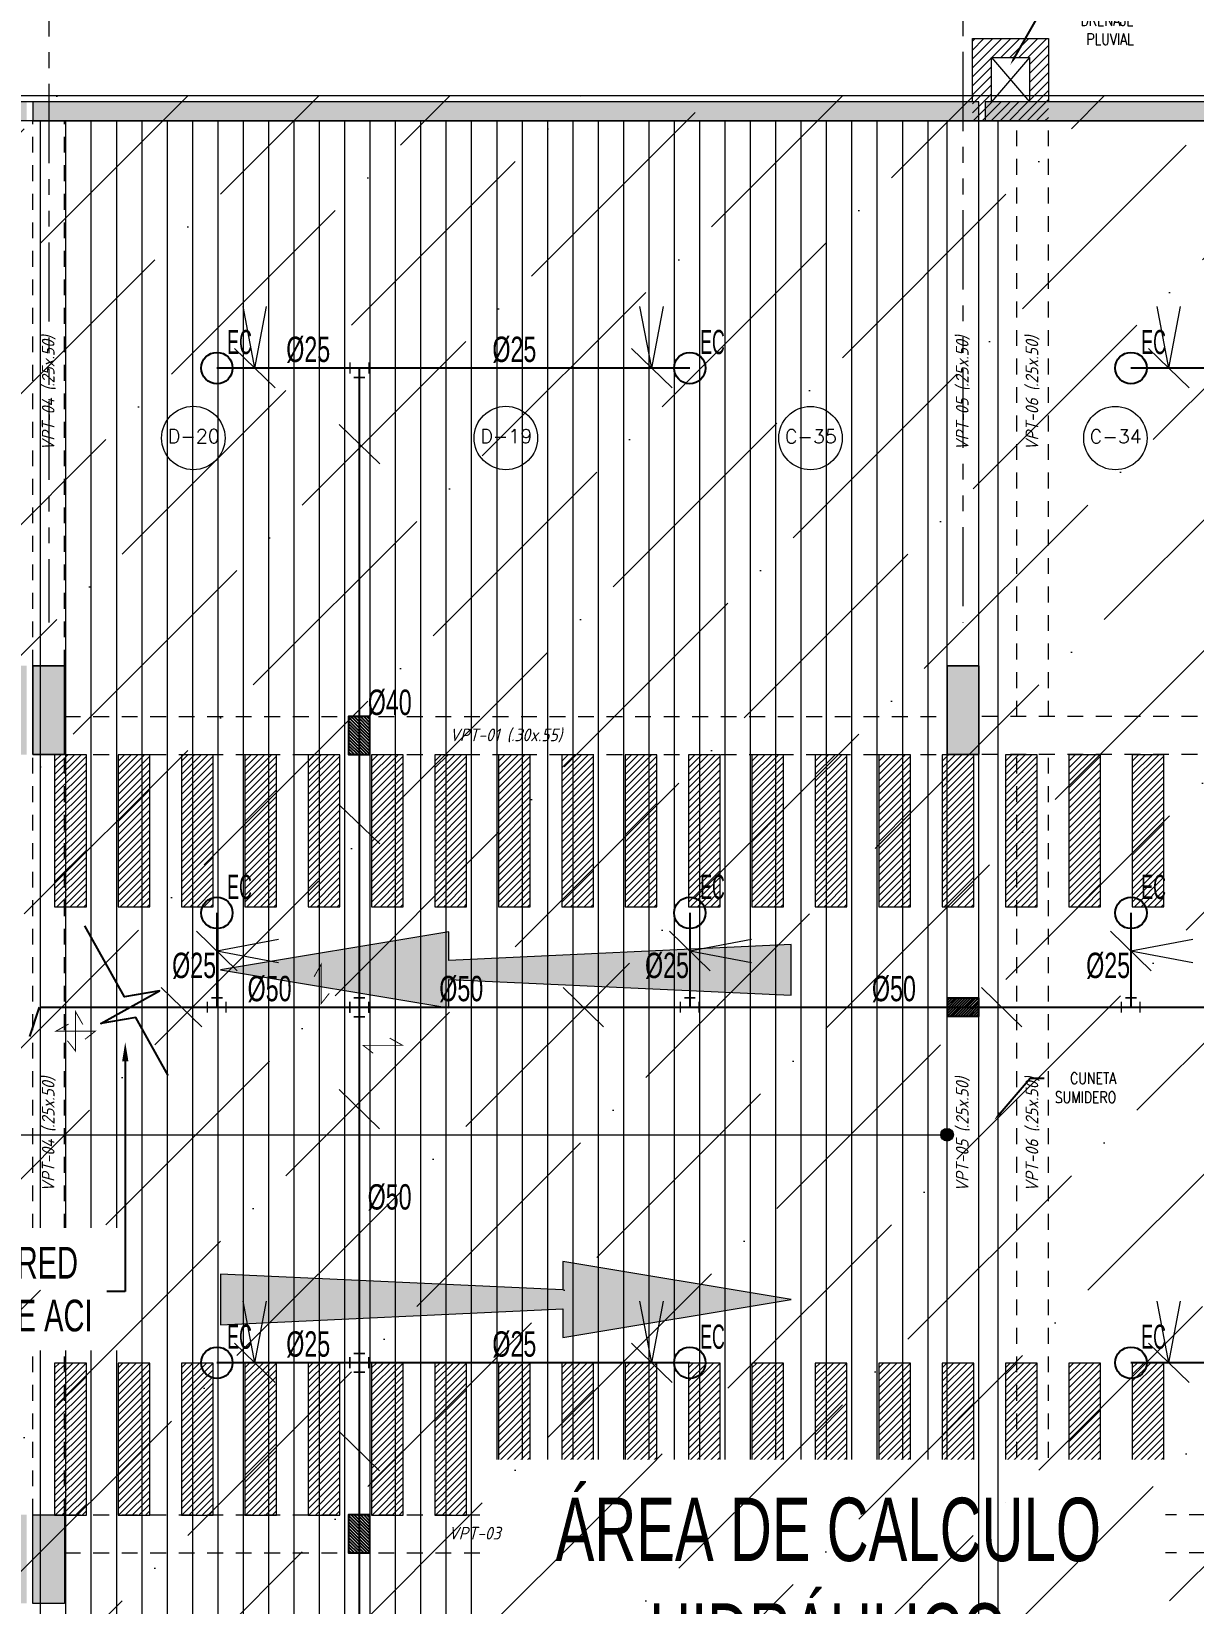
# Model space of a CAD drawing. Header units: millimetres. Extents: x 2085 to 2829, y 1352 to 1631.
# Drawn here: x 2195.96 to 2205.12, y 1447.39 to 1459.79 of the extents above; entities that cross this region are included whole.
import ezdxf
from ezdxf import colors
from ezdxf.entities.mleader import LeaderData, LeaderLine
from ezdxf.enums import TextEntityAlignment as Align
from ezdxf.math import Vec2, Vec3

# ---------------------------------------------------------------- set-up
doc = ezdxf.new("R2010")
doc.units = ezdxf.units.MM
for name, pattern in [('DASHED2', [0.375, 0.25, -0.125]), ('HIDDEN', [0.375, 0.25, -0.125]), ('HIDDEN2', [0.1875, 0.125, -0.0625]), ('PHANTOM', [2.5, 1.25, -0.25, 0.25, -0.25, 0.25, -0.25]), ('PHANTOM2', [1.25, 0.625, -0.125, 0.125, -0.125, 0.125, -0.125])]:
    doc.linetypes.add(name, pattern=pattern)
doc.layers.get('0').update_dxf_attribs({"color": 251, "lineweight": 9})
for name, color, linetype, lineweight in [('000 SOS 911 - ACCESORIOS ACI', 3, 'Continuous', 20), ('000 SOS 911 ROCIADORES', 5, 'Continuous', 25), ('000 SOS 911 SOPORTES ACI', 3, 'Continuous', 25), ('000 SOS 911 TEXTOS ACI', 7, 'Continuous', 9), ('000 SOS 911 TUB. ENTERRADA  ACI', 5, 'DASHED2', 25), ('000 SOS 911 TUBERIA ACI', 3, 'Continuous', 25), ('A-EJES', 251, 'PHANTOM', 9), ('A-ESTRUCTURA-HATCH', 251, 'Continuous', 13), ('A-ESTRUCTURA-PLACAS', 251, 'Continuous', 13), ('A-ESTRUCTURA-VIGAS', 251, 'HIDDEN2', 13), ('A-HATCH', 251, 'Continuous', 9), ('A-LINEAS', 251, 'Continuous', 9), ('A-MUROS', 251, 'Continuous', 9), ('A-NUMERO ESTAC', 251, 'Continuous', 13), ('A-TEXTO-INDICACIONES', 251, 'Continuous', 13), ('CIRCULACION PEATONAL', 251, 'Continuous', 13), ('MURO CF 60', 251, 'Continuous', 13)]:
    doc.layers.add(name, color=color, linetype=linetype, lineweight=lineweight)
doc.layers.add('A_50_Vigas Chata', color=251, linetype='HIDDEN', lineweight=13, plot=False)
doc.styles.add('APPIA -TEXTOS-GENERALES', font='isocp.shx', dxfattribs={"oblique": 15})
doc.styles.add('PIPE', font='ARIALN.TTF', dxfattribs={"width": 0.8})
doc.styles.add('ROMANS', font='romans.shx', dxfattribs={"width": 0.8})
doc.styles.add('TXT_COTAS', font='romans.shx', dxfattribs={"width": 0.8})

# ---------------------------------------------------------------- blocks, each defined once
blk = doc.blocks.new('EST P2')
at = {"layer": 'A-ESTRUCTURA-HATCH'}
h = blk.add_hatch(color=256, dxfattribs=at)
h.dxf.hatch_style = 1
h.paths.add_polyline_path([(-19.425, 5.95), (-23.374, 5.95), (-23.374, 5), (-25.49, 5), (-25.49, 4.85), (-23.224, 4.85), (-23.224, 5.75), (-19.575, 5.75), (-19.575, 4.85), (-18.03, 4.85), (-18.03, 5), (-19.425, 5)])
h.paths.add_polyline_path([(-25.54, 5), (-32.4, 5), (-32.4, 4.85), (-25.54, 4.85)])
h.paths.add_polyline_path([(-32.45, 5), (-39.91, 5), (-39.91, 4.85), (-32.45, 4.85)])
h.paths.add_polyline_path([(-39.96, 5), (-44.735, 5), (-44.735, 4.85), (-39.96, 4.85)])
h.paths.add_polyline_path([(-44.785, 5.05), (-45.035, 5.05), (-45.035, 0.15), (-47.24, 0.15), (-47.24, -0.15), (-44.785, -0.15)])
h.paths.add_polyline_path([(-46.99, -0.2), (-47.24, -0.2), (-47.24, -6.1), (-46.99, -6.1)])
h.paths.add_polyline_path([(-46.99, -6.15), (-47.24, -6.15), (-47.24, -11.4), (-46.99, -11.4)])
h.paths.add_polyline_path([(-39.96, -11.15), (-46.94, -11.15), (-46.94, -11.3), (-39.96, -11.3)])
h.paths.add_polyline_path([(-32.45, -11.15), (-39.91, -11.15), (-39.91, -11.3), (-32.45, -11.3)])
h.paths.add_polyline_path([(-25.54, -11.15), (-32.4, -11.15), (-32.4, -11.3), (-25.54, -11.3)])
h.paths.add_polyline_path([(-18.03, -11.15), (-25.49, -11.15), (-25.49, -11.3), (-18.03, -11.3)])
h.paths.add_polyline_path([(-11.12, -11.15), (-17.98, -11.15), (-17.98, -11.3), (-11.12, -11.3)])
h.paths.add_polyline_path([(-3.61, -11.15), (-11.07, -11.15), (-11.07, -11.3), (-3.61, -11.3)])
h.paths.add_polyline_path([(3.6, -11.15), (-3.56, -11.15), (-3.56, -11.3), (3.6, -11.3)])
h.paths.add_polyline_path([(12.2, -11.15), (3.65, -11.15), (3.65, -11.3), (12.2, -11.3)])
h.paths.add_polyline_path([(18.02, -11.15), (12.25, -11.15), (12.25, -11.3), (18.02, -11.3)])
h.paths.add_polyline_path([(23.02, -11.15), (18.07, -11.15), (18.07, -11.3), (23.02, -11.3)])
h.paths.add_polyline_path([(30.23, -11.15), (23.07, -11.15), (23.07, -11.3), (30.23, -11.3)])
h.paths.add_polyline_path([(35.53, -11.15), (30.28, -11.15), (30.28, -11.3), (35.53, -11.3)])
h.paths.add_polyline_path([(43.04, -11.15), (35.58, -11.15), (35.58, -11.3), (43.04, -11.3)])
h.paths.add_polyline_path([(49.95, -11.15), (43.09, -11.15), (43.09, -11.3), (49.95, -11.3)])
h.paths.add_polyline_path([(57.46, -11.15), (50, -11.15), (50, -11.3), (57.46, -11.3)])
h.paths.add_polyline_path([(64.37, -11.15), (57.51, -11.15), (57.51, -11.3), (64.37, -11.3)])
h.paths.add_polyline_path([(71.88, -11.15), (64.42, -11.15), (64.42, -11.3), (71.88, -11.3)])
h.paths.add_polyline_path([(59.801, -0.15), (60.001, -0.15, -0.616916), (65.272, 2.496), (65.272, -0.15), (65.422, -0.15), (65.422, 2.378, -0.221665), (66.601, -0.15), (66.801, -0.15, 0.99999)], flags=0)
h.paths.add_polyline_path([(72.801, -0.15), (73.001, -0.15, 1), (53.601, -0.15), (53.801, -0.15, -1)])
h.paths.add_polyline_path([(53.376, 5), (51.865, 5), (51.865, 4.85), (53.376, 4.85)])
h.paths.add_polyline_path([(51.865, 5), (47.915, 5), (47.915, -0.15), (50.25, -0.15), (50.25, 0), (48.065, 0), (48.065, 2.05), (50.015, 2.05), (50.015, 2.2), (48.065, 2.2), (48.065, 4.85), (51.715, 4.85), (51.715, 1.9), (51.865, 1.9), (51.865, 4.85), (51.865, 4.85)])
h.paths.add_polyline_path([(47.865, 5), (43.09, 5), (43.09, 4.85), (47.865, 4.85)])
h.paths.add_polyline_path([(43.04, 5), (35.58, 5), (35.58, 4.85), (43.04, 4.85)])
h.paths.add_polyline_path([(32.726, 5.95), (28.776, 5.95), (28.776, 5), (23.07, 5), (23.07, 4.85), (28.926, 4.85), (28.926, 5.75), (32.576, 5.75), (32.576, 4.85), (35.53, 4.85), (35.53, 5), (32.726, 5)])
h.paths.add_polyline_path([(23.02, 5), (18.07, 5), (18.07, 4.85), (23.02, 4.85)])
h.paths.add_polyline_path([(18.02, 5), (12.25, 5), (12.25, 4.85), (18.02, 4.85)])
h.paths.add_polyline_path([(12.2, 5), (5.876, 5), (5.876, 4.85), (12.2, 4.85)])
h.paths.add_polyline_path([(3.775, 5), (-3.56, 5), (-3.56, 4.85), (-0.175, 4.85), (-0.175, -0.151), (1.925, -0.151), (1.925, 0), (-0.025, 0), (-0.025, 2.05), (3.775, 2.05), (3.775, 2.2), (-0.025, 2.2), (-0.025, 4.85), (3.625, 4.85), (3.625, 3.2), (3.775, 3.2)])
h.paths.add_polyline_path([(-3.61, 5), (-11.07, 5), (-11.07, 4.85), (-3.61, 4.85)])
h.paths.add_polyline_path([(-11.12, 5), (-17.98, 5), (-17.98, 4.85), (-11.12, 4.85)])
h = blk.add_hatch(color=256, dxfattribs=at)
h.dxf.hatch_style = 1
h.paths.add_polyline_path([(-3.56, -6.15), (-3.31, -6.15), (-3.31, -6.85), (-3.56, -6.85)])
h.paths.add_polyline_path([(-3.56, 0.55), (-3.31, 0.55), (-3.31, -0.15), (-3.56, -0.15)])
h.paths.add_polyline_path([(-3.86, -6.15), (-3.61, -6.15), (-3.61, -6.85), (-3.86, -6.85)])
h.paths.add_polyline_path([(-3.86, 0.55), (-3.61, 0.55), (-3.61, -0.15), (-3.86, -0.15)])
h.paths.add_polyline_path([(-11.07, -6.15), (-10.82, -6.15), (-10.82, -6.85), (-11.07, -6.85)])
h.paths.add_polyline_path([(-11.07, 0.55), (-10.82, 0.55), (-10.82, -0.15), (-11.07, -0.15)])
h.paths.add_polyline_path([(-18.28, -6.15), (-18.03, -6.15), (-18.03, -6.85), (-18.28, -6.85)])
h.paths.add_polyline_path([(-18.28, 0.55), (-18.03, 0.55), (-18.03, -0.15), (-18.28, -0.15)])
h.paths.add_polyline_path([(-25.49, -6.15), (-25.24, -6.15), (-25.24, -6.85), (-25.49, -6.85)])
h.paths.add_polyline_path([(-25.49, 0.55), (-25.24, 0.55), (-25.24, -0.15), (-25.49, -0.15)])
h.paths.add_polyline_path([(-32.7, -6.15), (-32.45, -6.15), (-32.45, -6.85), (-32.7, -6.85)])
h.paths.add_polyline_path([(-32.7, 0.55), (-32.45, 0.55), (-32.45, -0.15), (-32.7, -0.15)])
h.paths.add_polyline_path([(-39.91, -6.15), (-39.66, -6.15), (-39.66, -6.85), (-39.91, -6.85)])
h.paths.add_polyline_path([(-39.91, 0.55), (-39.66, 0.55), (-39.66, -0.15), (-39.91, -0.15)])
h.paths.add_polyline_path([(3.65, -6.15), (3.9, -6.15), (3.9, -6.85), (3.65, -6.85)])
h.paths.add_polyline_path([(3.626, 0.55), (3.9, 0.55), (3.9, -0.15), (3.626, -0.15)])
h.paths.add_polyline_path([(42.79, -6.15), (43.04, -6.15), (43.04, -6.85), (42.79, -6.85)])
h.paths.add_polyline_path([(42.79, 0.55), (43.04, 0.55), (43.04, -0.15), (42.79, -0.15)])
h.paths.add_polyline_path([(35.58, -6.15), (35.83, -6.15), (35.83, -6.85), (35.58, -6.85)])
h.paths.add_polyline_path([(35.58, 0.55), (35.83, 0.55), (35.83, -0.15), (35.58, -0.15)])
h.paths.add_polyline_path([(35.28, -6.15), (35.53, -6.15), (35.53, -6.85), (35.28, -6.85)])
h.paths.add_polyline_path([(35.28, 0.55), (35.53, 0.55), (35.53, -0.15), (35.28, -0.15)])
h.paths.add_polyline_path([(30.28, -6.15), (30.53, -6.15), (30.53, -6.85), (30.28, -6.85)])
h.paths.add_polyline_path([(30.28, 0.55), (30.53, 0.55), (30.53, -0.15), (30.28, -0.15)])
h.paths.add_polyline_path([(23.07, -6.15), (23.32, -6.15), (23.32, -6.85), (23.07, -6.85)])
h.paths.add_polyline_path([(23.07, 0.55), (23.32, 0.55), (23.32, -0.15), (23.07, -0.15)])
h.paths.add_polyline_path([(18.07, -6.15), (18.32, -6.15), (18.32, -6.85), (18.07, -6.85)])
h.paths.add_polyline_path([(18.07, 0.55), (18.32, 0.55), (18.32, -0.15), (18.07, -0.15)])
h.paths.add_polyline_path([(10.86, -6.15), (11.11, -6.15), (11.11, -6.85), (10.86, -6.85)])
h.paths.add_polyline_path([(10.86, 0.55), (11.11, 0.55), (11.11, -0.15), (10.86, -0.15)])
h.paths.add_polyline_path([(71.63, -6.15), (71.88, -6.15), (71.88, -6.85), (71.63, -6.85)])
h.paths.add_polyline_path([(64.42, -6.15), (64.67, -6.15), (64.67, -6.85), (64.42, -6.85)])
h.paths.add_polyline_path([(57.21, -6.15), (57.46, -6.15), (57.46, -6.85), (57.21, -6.85)])
h.paths.add_polyline_path([(50, -6.15), (50.25, -6.15), (50.25, -6.85), (50, -6.85)])
at = {"layer": 'A-ESTRUCTURA-PLACAS'}
for points in [[(43.04, 4.85), (43.04, 5), (35.58, 5), (35.58, 4.85), (43.04, 4.85)], [(43.09, 4.85), (47.865, 4.85), (47.865, 5), (43.09, 5), (43.09, 4.85)]]:
    blk.add_lwpolyline(points, dxfattribs=at)
for points in [[(35.58, 0.55), (35.83, 0.55), (35.83, -0.15), (35.58, -0.15)], [(42.79, 0.55), (43.04, 0.55), (43.04, -0.15), (42.79, -0.15)], [(35.58, -6.15), (35.83, -6.15), (35.83, -6.85), (35.58, -6.85)], [(42.79, -6.15), (43.04, -6.15), (43.04, -6.85), (42.79, -6.85)]]:
    blk.add_lwpolyline(points, close=True, dxfattribs=at)
at = {"layer": 'A-ESTRUCTURA-VIGAS'}
for points in [[(35.58, 0.55), (35.58, 4.85)], [(35.83, 0.55), (35.83, 4.85)], [(42.79, 0.55), (42.79, 4.85)], [(43.04, 0.55), (43.04, 4.85)], [(43.34, 0.15), (43.34, 4.85)], [(43.59, 0.15), (43.59, 4.85)], [(35.83, 0.15), (42.79, 0.15)], [(47.915, 0.15), (43.04, 0.15)], [(35.58, -6.15), (35.58, -0.15)], [(35.83, -6.15), (35.83, -0.15)], [(35.83, -0.15), (42.79, -0.15)], [(42.79, -6.15), (42.79, -0.15)], [(43.04, -6.15), (43.04, -0.15)], [(47.915, -0.15), (43.04, -0.15)], [(43.34, -6.15), (43.34, -0.15)], [(43.59, -6.15), (43.59, -0.15)], [(35.83, -6.15), (42.79, -6.15)], [(50, -6.15), (43.04, -6.15)], [(35.83, -6.45), (42.79, -6.45)], [(50, -6.45), (43.04, -6.45)], [(43.34, -6.45), (43.34, -11.15)], [(43.59, -6.45), (43.59, -11.15)]]:
    blk.add_lwpolyline(points, dxfattribs=at)
at = {"layer": 'A_50_Vigas Chata', "char_height": 0.1, "attachment_point": 5, "rotation": 90, "style": 'APPIA -TEXTOS-GENERALES'}
for s, insert in [('VPT-04 (.25x.50)', (35.705, 2.7)), ('VPT-05 (.25x.50)', (42.915, 2.7)), ('VPT-06 (.25x.50)', (43.465, 2.7)), ('VPT-04 (.25x.50)', (35.705, -3.15)), ('VPT-05 (.25x.50)', (42.915, -3.15)), ('VPT-06 (.25x.50)', (43.465, -3.15))]:
    blk.add_mtext(s, dxfattribs=dict(at, insert=insert))
at = {"layer": 'A_50_Vigas Chata', "char_height": 0.1, "attachment_point": 5, "style": 'APPIA -TEXTOS-GENERALES'}
for s, insert in [('VPT-01 (.30x.55)', (39.31, 0)), ('VPT-03 (.30x.55)', (39.31, -6.3))]:
    blk.add_mtext(s, dxfattribs=dict(at, insert=insert))
blk = doc.blocks.new('*U112')
at = {"layer": 'CIRCULACION PEATONAL'}
h = blk.add_hatch(dxfattribs=at)
h.set_pattern_fill('ANSI31', color=256, scale=0.3)
h.set_pattern_definition([(45, (25.750368, 0), (-0.0265165, 0.0265165), [])])
h.paths.add_polyline_path([(26.047, 0.228), (25.797, 0.228), (25.797, -0.972), (26.047, -0.972)])
h = blk.add_hatch(dxfattribs=at)
h.set_pattern_fill('ANSI31', color=256, scale=0.3)
h.set_pattern_definition([(45, (26.250368, 0), (-0.0265165, 0.0265165), [])])
h.paths.add_polyline_path([(26.547, 0.228), (26.297, 0.228), (26.297, -0.972), (26.547, -0.972)])
h = blk.add_hatch(dxfattribs=at)
h.set_pattern_fill('ANSI31', color=256, scale=0.3)
h.set_pattern_definition([(45, (26.750368, 0), (-0.0265165, 0.0265165), [])])
h.paths.add_polyline_path([(27.047, 0.228), (26.797, 0.228), (26.797, -0.972), (27.047, -0.972)])
h = blk.add_hatch(dxfattribs=at)
h.set_pattern_fill('ANSI31', color=256, scale=0.3)
h.set_pattern_definition([(45, (27.250368, 0), (-0.0265165, 0.0265165), [])])
h.paths.add_polyline_path([(27.547, 0.228), (27.297, 0.228), (27.297, -0.972), (27.547, -0.972)])
h = blk.add_hatch(dxfattribs=at)
h.set_pattern_fill('ANSI31', color=256, scale=0.3)
h.set_pattern_definition([(45, (27.750368, 0), (-0.0265165, 0.0265165), [])])
h.paths.add_polyline_path([(28.047, 0.228), (27.797, 0.228), (27.797, -0.972), (28.047, -0.972)])
h = blk.add_hatch(dxfattribs=at)
h.set_pattern_fill('ANSI31', color=256, scale=0.3)
h.set_pattern_definition([(45, (28.250368, 0), (-0.0265165, 0.0265165), [])])
h.paths.add_polyline_path([(28.547, 0.228), (28.297, 0.228), (28.297, -0.972), (28.547, -0.972)])
h = blk.add_hatch(dxfattribs=at)
h.set_pattern_fill('ANSI31', color=256, scale=0.3)
h.set_pattern_definition([(45, (28.750368, 0), (-0.0265165, 0.0265165), [])])
h.paths.add_polyline_path([(29.047, 0.228), (28.797, 0.228), (28.797, -0.972), (29.047, -0.972)])
h = blk.add_hatch(dxfattribs=at)
h.set_pattern_fill('ANSI31', color=256, scale=0.3)
h.set_pattern_definition([(45, (29.250368, 0), (-0.0265165, 0.0265165), [])])
h.paths.add_polyline_path([(29.547, 0.228), (29.297, 0.228), (29.297, -0.972), (29.547, -0.972)])
h = blk.add_hatch(dxfattribs=at)
h.set_pattern_fill('ANSI31', color=256, scale=0.3)
h.set_pattern_definition([(45, (29.750368, 0), (-0.0265165, 0.0265165), [])])
h.paths.add_polyline_path([(30.047, 0.228), (29.797, 0.228), (29.797, -0.972), (30.047, -0.972)])
h = blk.add_hatch(dxfattribs=at)
h.set_pattern_fill('ANSI31', color=256, scale=0.3)
h.set_pattern_definition([(45, (30.250368, 0), (-0.0265165, 0.0265165), [])])
h.paths.add_polyline_path([(30.547, 0.228), (30.297, 0.228), (30.297, -0.972), (30.547, -0.972)])
h = blk.add_hatch(dxfattribs=at)
h.set_pattern_fill('ANSI31', color=256, scale=0.3)
h.set_pattern_definition([(45, (30.750368, 0), (-0.0265165, 0.0265165), [])])
h.paths.add_polyline_path([(31.047, 0.228), (30.797, 0.228), (30.797, -0.972), (31.047, -0.972)])
h = blk.add_hatch(dxfattribs=at)
h.set_pattern_fill('ANSI31', color=256, scale=0.3)
h.set_pattern_definition([(45, (31.250368, 0), (-0.0265165, 0.0265165), [])])
h.paths.add_polyline_path([(31.547, 0.228), (31.297, 0.228), (31.297, -0.972), (31.547, -0.972)])
h = blk.add_hatch(dxfattribs=at)
h.set_pattern_fill('ANSI31', color=256, scale=0.3)
h.set_pattern_definition([(45, (31.750368, 0), (-0.0265165, 0.0265165), [])])
h.paths.add_polyline_path([(32.047, 0.228), (31.797, 0.228), (31.797, -0.972), (32.047, -0.972)])
h = blk.add_hatch(dxfattribs=at)
h.set_pattern_fill('ANSI31', color=256, scale=0.3)
h.set_pattern_definition([(45, (32.250368, 0), (-0.0265165, 0.0265165), [])])
h.paths.add_polyline_path([(32.547, 0.228), (32.297, 0.228), (32.297, -0.972), (32.547, -0.972)])
h = blk.add_hatch(dxfattribs=at)
h.set_pattern_fill('ANSI31', color=256, scale=0.3)
h.set_pattern_definition([(45, (32.750368, 0), (-0.0265165, 0.0265165), [])])
h.paths.add_polyline_path([(33.047, 0.228), (32.797, 0.228), (32.797, -0.972), (33.047, -0.972)])
h = blk.add_hatch(dxfattribs=at)
h.set_pattern_fill('ANSI31', color=256, scale=0.3)
h.set_pattern_definition([(45, (33.250368, 0), (-0.0265165, 0.0265165), [])])
h.paths.add_polyline_path([(33.547, 0.228), (33.297, 0.228), (33.297, -0.972), (33.547, -0.972)])
h = blk.add_hatch(dxfattribs=at)
h.set_pattern_fill('ANSI31', color=256, scale=0.3)
h.set_pattern_definition([(45, (33.750368, 0), (-0.0265165, 0.0265165), [])])
h.paths.add_polyline_path([(34.047, 0.228), (33.797, 0.228), (33.797, -0.972), (34.047, -0.972)])
h = blk.add_hatch(dxfattribs=at)
h.set_pattern_fill('ANSI31', color=256, scale=0.3)
h.set_pattern_definition([(45, (34.250368, 0), (-0.0265165, 0.0265165), [])])
h.paths.add_polyline_path([(34.547, 0.228), (34.297, 0.228), (34.297, -0.972), (34.547, -0.972)])
for points in [[(25.797, -0.972), (26.047, -0.972), (26.047, 0.228), (25.797, 0.228)], [(26.297, -0.972), (26.547, -0.972), (26.547, 0.228), (26.297, 0.228)], [(26.797, -0.972), (27.047, -0.972), (27.047, 0.228), (26.797, 0.228)], [(27.297, -0.972), (27.547, -0.972), (27.547, 0.228), (27.297, 0.228)], [(27.797, -0.972), (28.047, -0.972), (28.047, 0.228), (27.797, 0.228)], [(28.297, -0.972), (28.547, -0.972), (28.547, 0.228), (28.297, 0.228)], [(28.797, -0.972), (29.047, -0.972), (29.047, 0.228), (28.797, 0.228)], [(29.297, -0.972), (29.547, -0.972), (29.547, 0.228), (29.297, 0.228)], [(29.797, -0.972), (30.047, -0.972), (30.047, 0.228), (29.797, 0.228)], [(30.297, -0.972), (30.547, -0.972), (30.547, 0.228), (30.297, 0.228)], [(30.797, -0.972), (31.047, -0.972), (31.047, 0.228), (30.797, 0.228)], [(31.297, -0.972), (31.547, -0.972), (31.547, 0.228), (31.297, 0.228)], [(31.797, -0.972), (32.047, -0.972), (32.047, 0.228), (31.797, 0.228)], [(32.297, -0.972), (32.547, -0.972), (32.547, 0.228), (32.297, 0.228)], [(32.797, -0.972), (33.047, -0.972), (33.047, 0.228), (32.797, 0.228)], [(33.297, -0.972), (33.547, -0.972), (33.547, 0.228), (33.297, 0.228)], [(33.797, -0.972), (34.047, -0.972), (34.047, 0.228), (33.797, 0.228)], [(34.297, -0.972), (34.547, -0.972), (34.547, 0.228), (34.297, 0.228)]]:
    blk.add_lwpolyline(points, close=True, dxfattribs=at)
blk = doc.blocks.new('EJES 1P')
at = {"layer": 'A-EJES', "linetype": 'PHANTOM2'}
for points in [[(87.924, 5.345), (87.924, -4.158)], [(80.714, 5.092), (80.714, -4.158)]]:
    blk.add_lwpolyline(points, dxfattribs=at)
blk = doc.blocks.new('*U110')
at = {"layer": 'CIRCULACION PEATONAL'}
h = blk.add_hatch(dxfattribs=at)
h.set_pattern_fill('ANSI31', color=256, scale=0.3)
h.set_pattern_definition([(45, (16.750368, 0), (-0.0265165, 0.0265165), [])])
h.paths.add_polyline_path([(17.047, 0.228), (16.797, 0.228), (16.797, -0.972), (17.047, -0.972)])
h = blk.add_hatch(dxfattribs=at)
h.set_pattern_fill('ANSI31', color=256, scale=0.3)
h.set_pattern_definition([(45, (17.250368, 0), (-0.0265165, 0.0265165), [])])
h.paths.add_polyline_path([(17.547, 0.228), (17.297, 0.228), (17.297, -0.972), (17.547, -0.972)])
h = blk.add_hatch(dxfattribs=at)
h.set_pattern_fill('ANSI31', color=256, scale=0.3)
h.set_pattern_definition([(45, (17.750368, 0), (-0.0265165, 0.0265165), [])])
h.paths.add_polyline_path([(18.047, 0.228), (17.797, 0.228), (17.797, -0.972), (18.047, -0.972)])
h = blk.add_hatch(dxfattribs=at)
h.set_pattern_fill('ANSI31', color=256, scale=0.3)
h.set_pattern_definition([(45, (18.250368, 0), (-0.0265165, 0.0265165), [])])
h.paths.add_polyline_path([(18.547, 0.228), (18.297, 0.228), (18.297, -0.972), (18.547, -0.972)])
h = blk.add_hatch(dxfattribs=at)
h.set_pattern_fill('ANSI31', color=256, scale=0.3)
h.set_pattern_definition([(45, (18.750368, 0), (-0.0265165, 0.0265165), [])])
h.paths.add_polyline_path([(19.047, 0.228), (18.797, 0.228), (18.797, -0.972), (19.047, -0.972)])
h = blk.add_hatch(dxfattribs=at)
h.set_pattern_fill('ANSI31', color=256, scale=0.3)
h.set_pattern_definition([(45, (19.250368, 0), (-0.0265165, 0.0265165), [])])
h.paths.add_polyline_path([(19.547, 0.228), (19.297, 0.228), (19.297, -0.972), (19.547, -0.972)])
h = blk.add_hatch(dxfattribs=at)
h.set_pattern_fill('ANSI31', color=256, scale=0.3)
h.set_pattern_definition([(45, (19.750368, 0), (-0.0265165, 0.0265165), [])])
h.paths.add_polyline_path([(20.047, 0.228), (19.797, 0.228), (19.797, -0.972), (20.047, -0.972)])
h = blk.add_hatch(dxfattribs=at)
h.set_pattern_fill('ANSI31', color=256, scale=0.3)
h.set_pattern_definition([(45, (20.250368, 0), (-0.0265165, 0.0265165), [])])
h.paths.add_polyline_path([(20.547, 0.228), (20.297, 0.228), (20.297, -0.972), (20.547, -0.972)])
h = blk.add_hatch(dxfattribs=at)
h.set_pattern_fill('ANSI31', color=256, scale=0.3)
h.set_pattern_definition([(45, (20.750368, 0), (-0.0265165, 0.0265165), [])])
h.paths.add_polyline_path([(21.047, 0.228), (20.797, 0.228), (20.797, -0.972), (21.047, -0.972)])
h = blk.add_hatch(dxfattribs=at)
h.set_pattern_fill('ANSI31', color=256, scale=0.3)
h.set_pattern_definition([(45, (21.250368, 0), (-0.0265165, 0.0265165), [])])
h.paths.add_polyline_path([(21.547, 0.228), (21.297, 0.228), (21.297, -0.972), (21.547, -0.972)])
h = blk.add_hatch(dxfattribs=at)
h.set_pattern_fill('ANSI31', color=256, scale=0.3)
h.set_pattern_definition([(45, (21.750368, 0), (-0.0265165, 0.0265165), [])])
h.paths.add_polyline_path([(22.047, 0.228), (21.797, 0.228), (21.797, -0.972), (22.047, -0.972)])
h = blk.add_hatch(dxfattribs=at)
h.set_pattern_fill('ANSI31', color=256, scale=0.3)
h.set_pattern_definition([(45, (22.250368, 0), (-0.0265165, 0.0265165), [])])
h.paths.add_polyline_path([(22.547, 0.228), (22.297, 0.228), (22.297, -0.972), (22.547, -0.972)])
h = blk.add_hatch(dxfattribs=at)
h.set_pattern_fill('ANSI31', color=256, scale=0.3)
h.set_pattern_definition([(45, (22.750368, 0), (-0.0265165, 0.0265165), [])])
h.paths.add_polyline_path([(23.047, 0.228), (22.797, 0.228), (22.797, -0.972), (23.047, -0.972)])
h = blk.add_hatch(dxfattribs=at)
h.set_pattern_fill('ANSI31', color=256, scale=0.3)
h.set_pattern_definition([(45, (23.250368, 0), (-0.0265165, 0.0265165), [])])
h.paths.add_polyline_path([(23.547, 0.228), (23.297, 0.228), (23.297, -0.972), (23.547, -0.972)])
h = blk.add_hatch(dxfattribs=at)
h.set_pattern_fill('ANSI31', color=256, scale=0.3)
h.set_pattern_definition([(45, (23.750368, 0), (-0.0265165, 0.0265165), [])])
h.paths.add_polyline_path([(24.047, 0.228), (23.797, 0.228), (23.797, -0.972), (24.047, -0.972)])
h = blk.add_hatch(dxfattribs=at)
h.set_pattern_fill('ANSI31', color=256, scale=0.3)
h.set_pattern_definition([(45, (24.250368, 0), (-0.0265165, 0.0265165), [])])
h.paths.add_polyline_path([(24.547, 0.228), (24.297, 0.228), (24.297, -0.972), (24.547, -0.972)])
h = blk.add_hatch(dxfattribs=at)
h.set_pattern_fill('ANSI31', color=256, scale=0.3)
h.set_pattern_definition([(45, (24.750368, 0), (-0.0265165, 0.0265165), [])])
h.paths.add_polyline_path([(25.047, 0.228), (24.797, 0.228), (24.797, -0.972), (25.047, -0.972)])
h = blk.add_hatch(dxfattribs=at)
h.set_pattern_fill('ANSI31', color=256, scale=0.3)
h.set_pattern_definition([(45, (25.250368, 0), (-0.0265165, 0.0265165), [])])
h.paths.add_polyline_path([(25.547, 0.228), (25.297, 0.228), (25.297, -0.972), (25.547, -0.972)])
for points in [[(16.797, -0.972), (17.047, -0.972), (17.047, 0.228), (16.797, 0.228)], [(17.297, -0.972), (17.547, -0.972), (17.547, 0.228), (17.297, 0.228)], [(17.797, -0.972), (18.047, -0.972), (18.047, 0.228), (17.797, 0.228)], [(18.297, -0.972), (18.547, -0.972), (18.547, 0.228), (18.297, 0.228)], [(18.797, -0.972), (19.047, -0.972), (19.047, 0.228), (18.797, 0.228)], [(19.297, -0.972), (19.547, -0.972), (19.547, 0.228), (19.297, 0.228)], [(19.797, -0.972), (20.047, -0.972), (20.047, 0.228), (19.797, 0.228)], [(20.297, -0.972), (20.547, -0.972), (20.547, 0.228), (20.297, 0.228)], [(20.797, -0.972), (21.047, -0.972), (21.047, 0.228), (20.797, 0.228)], [(21.297, -0.972), (21.547, -0.972), (21.547, 0.228), (21.297, 0.228)], [(21.797, -0.972), (22.047, -0.972), (22.047, 0.228), (21.797, 0.228)], [(22.297, -0.972), (22.547, -0.972), (22.547, 0.228), (22.297, 0.228)], [(22.797, -0.972), (23.047, -0.972), (23.047, 0.228), (22.797, 0.228)], [(23.297, -0.972), (23.547, -0.972), (23.547, 0.228), (23.297, 0.228)], [(23.797, -0.972), (24.047, -0.972), (24.047, 0.228), (23.797, 0.228)], [(24.297, -0.972), (24.547, -0.972), (24.547, 0.228), (24.297, 0.228)], [(24.797, -0.972), (25.047, -0.972), (25.047, 0.228), (24.797, 0.228)], [(25.297, -0.972), (25.547, -0.972), (25.547, 0.228), (25.297, 0.228)]]:
    blk.add_lwpolyline(points, close=True, dxfattribs=at)
blk = doc.blocks.new('PO_GUARDIA CIVIL ESQ FAISANES_PLANTAS_Sotanos_REVA_2022.01.24 - copia$0$XREF_SOTANOS - ETAPA 1-2020.06.26$0$frr')
at = {"transparency": 33554687}
blk.add_hatch(color=8, dxfattribs=at).paths.add_polyline_path([(0.002, -0.011), (-0.002, -0.011), (-0.3, -1.8), (-0.075, -1.8), (-0.2, -4.5), (0.2, -4.5), (0.075, -1.8), (0.3, -1.8)])
at = {"color": 7}
blk.add_lwpolyline([(-0.2, -4.5), (0.2, -4.5), (0.075, -1.8), (0.3, -1.8), (0, 0), (-0.3, -1.8), (-0.075, -1.8)], close=True, dxfattribs=at)
blk = doc.blocks.new('EJE')
at = {"linetype": 'Continuous'}
blk.add_circle((0, 0), 0.5, dxfattribs=at)
at = {"layer": 'A-TEXTO-INDICACIONES', "style": 'ROMANS'}
blk.add_attdef('EJE', text='', height=0.22, rotation=0, dxfattribs=at).set_placement((0.007, 0.028), align=Align.MIDDLE_CENTER)

msp = doc.modelspace()

# ---------------------------------------------------------------- hatches: boundary and pattern name
h = msp.add_hatch(color=8)
h.dxf.hatch_style = 1
edge = h.paths.add_edge_path()
edge.add_arc((2203.181, 1451.088), 0.05, 0, 360)
at = {"layer": '000 SOS 911 TUB. ENTERRADA  ACI'}
h = msp.add_hatch(dxfattribs=at)
h.set_pattern_fill('ANSI31', color=8, scale=0.005523, angle=90)
h.set_pattern_definition([(135, (3616.076793, -1173.568539), (-0.01239944211, -0.01239944211), [])])
h.paths.add_polyline_path([(2198.628, 1454.388), (2198.46, 1454.388), (2198.46, 1454.088), (2198.628, 1454.088)])
h = msp.add_hatch(dxfattribs=at)
h.set_pattern_fill('ANSI31', color=8, scale=0.0046)
h.set_pattern_definition([(45, (14.648058, 271.453421), (-0.01032729454, 0.01032729454), [])])
h.paths.add_polyline_path([(2203.431, 1452.024), (2203.431, 1452.164), (2203.181, 1452.164), (2203.181, 1452.024)])
h = msp.add_hatch(dxfattribs=at)
h.set_pattern_fill('ANSI31', color=8, scale=0.005523, angle=90)
h.set_pattern_definition([(135, (3616.076793, -1179.868539), (-0.01239944211, -0.01239944211), [])])
h.paths.add_polyline_path([(2198.628, 1448.088), (2198.46, 1448.088), (2198.46, 1447.788), (2198.628, 1447.788)])
at = {"layer": 'A-HATCH'}
h = msp.add_hatch(dxfattribs=at)
h.set_pattern_fill('_USER', color=256, scale=0.2, angle=90, pattern_type=0)
h.set_pattern_definition([(90, (2203.43017, 1451.08656), (-0.2, 1e-17), [])])
h.paths.add_polyline_path([(2171.5, 1459.088), (2171.5, 1443.088), (2203.18, 1443.088), (2203.18, 1459.088)])
at = {"layer": 'MURO CF 60'}
h = msp.add_hatch(dxfattribs=at)
h.set_pattern_fill('_USER', color=8, scale=0.05, angle=45, pattern_type=0)
h.set_pattern_definition([(45, (2210.24863, 1494.23531), (-0.03535534, 0.03535534), [])])
h.paths.add_polyline_path([(2203.38, 1459.737), (2203.98, 1459.737), (2203.98, 1459.087), (2203.38, 1459.087)])
h.paths.add_polyline_path([(2203.83, 1459.238), (2203.53, 1459.238), (2203.53, 1459.587), (2203.83, 1459.587)], flags=16)

# ---------------------------------------------------------------- linework, layer by layer
at = {"color": 8}
for p, q in [((2203.53, 1459.588), (2203.83, 1459.238)), ((2203.83, 1459.588), (2203.53, 1459.238))]:
    msp.add_line(p, q, dxfattribs=at)
msp.add_line((2171.5, 1451.087), (2203.18, 1451.087))
msp.add_circle((2203.18, 1451.087), 0.05, dxfattribs=at)
at = {"layer": '000 SOS 911 - ACCESORIOS ACI', "color": 8}
for p, q in [((2197.721, 1457.138), (2197.628, 1457.625)), ((2197.721, 1457.138), (2197.813, 1457.625)), ((2200.851, 1457.138), (2200.758, 1457.625)), ((2200.851, 1457.138), (2200.943, 1457.625)), ((2204.931, 1457.138), (2204.838, 1457.625)), ((2204.931, 1457.138), (2205.023, 1457.625)), ((2197.881, 1456.982), (2197.56, 1457.293)), ((2201.011, 1456.982), (2200.69, 1457.293)), ((2205.091, 1456.982), (2204.77, 1457.293)), ((2198.47, 1457.181), (2198.47, 1457.095)), ((2198.47, 1457.138), (2198.544, 1457.138)), ((2198.544, 1457.064), (2198.544, 1457.138)), ((2198.544, 1457.064), (2198.544, 1457.138)), ((2198.618, 1457.138), (2198.544, 1457.138)), ((2198.618, 1457.181), (2198.618, 1457.095)), ((2198.501, 1457.064), (2198.587, 1457.064)), ((2198.587, 1457.064), (2198.501, 1457.064)), ((2198.705, 1456.382), (2198.384, 1456.692)), ((2198.705, 1453.382), (2198.384, 1453.692)), ((2197.581, 1452.382), (2197.26, 1452.693)), ((2197.421, 1452.538), (2197.908, 1452.63)), ((2201.311, 1452.382), (2200.99, 1452.693)), ((2201.151, 1452.538), (2201.638, 1452.63)), ((2204.791, 1452.382), (2204.47, 1452.693)), ((2204.631, 1452.538), (2205.118, 1452.63)), ((2197.421, 1452.538), (2197.908, 1452.446)), ((2201.151, 1452.538), (2201.638, 1452.446)), ((2204.631, 1452.538), (2205.118, 1452.446)), ((2197.302, 1451.938), (2196.981, 1452.249)), ((2200.471, 1451.938), (2200.151, 1452.249)), ((2203.771, 1451.938), (2203.451, 1452.249)), ((2197.347, 1452.051), (2197.347, 1452.137)), ((2197.378, 1452.168), (2197.464, 1452.168)), ((2197.464, 1452.168), (2197.378, 1452.168)), ((2197.421, 1452.168), (2197.421, 1452.094)), ((2197.421, 1452.168), (2197.421, 1452.094)), ((2197.494, 1452.051), (2197.494, 1452.137)), ((2198.47, 1452.051), (2198.47, 1452.137)), ((2198.47, 1452.136), (2198.47, 1452.05)), ((2198.501, 1452.168), (2198.587, 1452.168)), ((2198.587, 1452.168), (2198.501, 1452.168)), ((2198.544, 1452.168), (2198.544, 1452.094)), ((2198.544, 1452.168), (2198.544, 1452.094)), ((2198.618, 1452.051), (2198.618, 1452.137)), ((2198.618, 1452.136), (2198.618, 1452.05)), ((2201.077, 1452.051), (2201.077, 1452.137)), ((2201.108, 1452.168), (2201.194, 1452.168)), ((2201.194, 1452.168), (2201.108, 1452.168)), ((2201.151, 1452.168), (2201.151, 1452.094)), ((2201.151, 1452.168), (2201.151, 1452.094)), ((2201.224, 1452.051), (2201.224, 1452.137)), ((2204.557, 1452.051), (2204.557, 1452.137)), ((2204.588, 1452.168), (2204.674, 1452.168)), ((2204.674, 1452.168), (2204.588, 1452.168)), ((2204.631, 1452.168), (2204.631, 1452.094)), ((2204.631, 1452.168), (2204.631, 1452.094)), ((2204.704, 1452.051), (2204.704, 1452.137)), ((2197.347, 1452.094), (2197.421, 1452.094)), ((2197.494, 1452.094), (2197.421, 1452.094)), ((2198.47, 1452.094), (2198.544, 1452.094)), ((2198.47, 1452.093), (2198.544, 1452.093)), ((2198.501, 1452.019), (2198.587, 1452.019)), ((2198.587, 1452.019), (2198.501, 1452.019)), ((2198.618, 1452.094), (2198.544, 1452.094)), ((2198.544, 1452.019), (2198.544, 1452.093)), ((2198.544, 1452.019), (2198.544, 1452.093)), ((2198.618, 1452.093), (2198.544, 1452.093)), ((2201.077, 1452.094), (2201.151, 1452.094)), ((2201.224, 1452.094), (2201.151, 1452.094)), ((2204.557, 1452.094), (2204.631, 1452.094)), ((2204.704, 1452.094), (2204.631, 1452.094)), ((2198.704, 1451.134), (2198.384, 1451.445)), ((2197.721, 1449.288), (2197.628, 1449.775)), ((2197.721, 1449.288), (2197.813, 1449.775)), ((2200.851, 1449.288), (2200.758, 1449.775)), ((2200.851, 1449.288), (2200.943, 1449.775)), ((2204.931, 1449.288), (2204.838, 1449.775)), ((2204.931, 1449.288), (2205.023, 1449.775)), ((2197.881, 1449.132), (2197.56, 1449.443)), ((2201.011, 1449.132), (2200.69, 1449.443)), ((2205.091, 1449.132), (2204.77, 1449.443)), ((2198.47, 1449.245), (2198.47, 1449.331)), ((2198.47, 1449.331), (2198.47, 1449.245)), ((2198.47, 1449.288), (2198.544, 1449.288)), ((2198.47, 1449.288), (2198.544, 1449.288)), ((2198.501, 1449.362), (2198.587, 1449.362)), ((2198.587, 1449.362), (2198.501, 1449.362)), ((2198.544, 1449.362), (2198.544, 1449.288)), ((2198.544, 1449.362), (2198.544, 1449.288)), ((2198.618, 1449.288), (2198.544, 1449.288)), ((2198.544, 1449.214), (2198.544, 1449.288)), ((2198.544, 1449.214), (2198.544, 1449.288)), ((2198.618, 1449.288), (2198.544, 1449.288)), ((2198.618, 1449.245), (2198.618, 1449.331)), ((2198.618, 1449.331), (2198.618, 1449.245)), ((2198.501, 1449.214), (2198.587, 1449.214)), ((2198.587, 1449.214), (2198.501, 1449.214)), ((2198.704, 1448.434), (2198.384, 1448.745))]:
    msp.add_line(p, q, dxfattribs=at)
at = {"layer": '000 SOS 911 ROCIADORES', "color": 8}
for centre in [(2197.421, 1457.138), (2201.151, 1457.138), (2204.631, 1457.138), (2197.421, 1452.838), (2201.151, 1452.838), (2204.631, 1452.838), (2197.421, 1449.288), (2197.421, 1449.288), (2201.151, 1449.288), (2201.151, 1449.288), (2204.631, 1449.288), (2204.631, 1449.288)]:
    msp.add_circle(centre, 0.124, dxfattribs=at)
at = {"layer": '000 SOS 911 SOPORTES ACI', "color": 8, "const_width": 0.00769}
for points in [[(2198.187, 1452.333), (2198.244, 1452.434), (2198.244, 1452.123), (2198.307, 1452.203)], [(2196.363, 1451.958), (2196.305, 1452.06), (2196.305, 1451.749), (2196.242, 1451.829)], [(2196.251, 1451.961), (2196.15, 1451.904), (2196.461, 1451.904), (2196.381, 1451.841)], [(2198.784, 1451.85), (2198.885, 1451.793), (2198.574, 1451.793), (2198.654, 1451.73)]]:
    msp.add_lwpolyline(points, dxfattribs=at)
at = {"layer": '000 SOS 911 TUB. ENTERRADA  ACI', "color": 8, "linetype": 'ByBlock'}
for points in [[(2198.628, 1454.088), (2198.628, 1454.388), (2198.46, 1454.388), (2198.46, 1454.088)], [(2203.181, 1452.024), (2203.431, 1452.024), (2203.431, 1452.164), (2203.181, 1452.164)], [(2198.628, 1447.788), (2198.628, 1448.088), (2198.46, 1448.088), (2198.46, 1447.788)]]:
    msp.add_lwpolyline(points, close=True, dxfattribs=at)
at = {"layer": '000 SOS 911 TUBERIA ACI', "color": 8}
msp.add_line((2195.946, 1451.863), (2196.022, 1452.094), dxfattribs=at)
for points in [[(2201.151, 1457.138), (2197.421, 1457.138)], [(2198.544, 1457.138), (2198.544, 1444.988)], [(2207.611, 1457.138), (2204.631, 1457.138)], [(2197.421, 1452.838), (2197.421, 1452.094)], [(2201.151, 1452.838), (2201.151, 1452.094)], [(2204.631, 1452.838), (2204.631, 1452.094)], [(2197.037, 1451.554), (2196.781, 1452.012), (2196.505, 1451.965), (2196.967, 1452.223), (2196.691, 1452.175), (2196.378, 1452.736)], [(2196.023, 1452.094), (2230.811, 1452.094)], [(2201.151, 1449.288), (2197.421, 1449.288)], [(2208.361, 1449.288), (2204.631, 1449.288)]]:
    msp.add_lwpolyline(points, dxfattribs=at)
at = {"layer": '000 SOS 911 TUBERIA ACI', "color": 8, "ltscale": 0.25}
msp.add_lwpolyline([(2196.023, 1452.094), (2196.171, 1452.094)], dxfattribs=at)
at = {"layer": 'A-LINEAS'}
msp.add_lwpolyline([(2171.5, 1459.088), (2171.5, 1443.088), (2203.18, 1443.088), (2203.18, 1459.088)], close=True, dxfattribs=at)
at = {"layer": 'A-MUROS', "color": 8}
for p, q in [((2203.38, 1459.238), (2193.116, 1459.238)), ((2207.855, 1459.238), (2203.98, 1459.238)), ((2208.305, 1459.088), (2192.966, 1459.088))]:
    msp.add_line(p, q, dxfattribs=at)
msp.add_lwpolyline([(2203.38, 1459.238), (2203.38, 1459.738), (2203.98, 1459.738), (2203.98, 1459.238)], dxfattribs=at)
for points in [[(2203.53, 1459.238), (2203.53, 1459.588), (2203.83, 1459.588), (2203.83, 1459.238)], [(2195.97, 1454.088), (2196.22, 1454.088), (2196.22, 1454.788), (2195.97, 1454.788)], [(2203.18, 1454.088), (2203.43, 1454.088), (2203.43, 1454.788), (2203.18, 1454.788)], [(2195.97, 1448.088), (2196.22, 1448.088), (2196.22, 1447.388), (2195.97, 1447.388)], [(2203.18, 1448.088), (2203.43, 1448.088), (2203.43, 1447.388), (2203.18, 1447.388)]]:
    msp.add_lwpolyline(points, close=True, dxfattribs=at)

# ---------------------------------------------------------------- block references
for name, p in [('EJES 1P', (2115.381, 1459.288)), ('EST P2', (2160.39, 1454.238))]:
    msp.add_blockref(name, p)
at = {"rotation": 180.0005141974605}
for name, p in [('*U110', (2221.688, 1453.115)), ('*U112', (2230.688, 1448.314))]:
    msp.add_blockref(name, p, dxfattribs=at)
at = {"color": 8, "transparency": 33554483}
for p, rotation in [((2197.45, 1452.388), 90), ((2201.95, 1449.788), 270)]:
    msp.add_blockref('PO_GUARDIA CIVIL ESQ FAISANES_PLANTAS_Sotanos_REVA_2022.01.24 - copia$0$XREF_SOTANOS - ETAPA 1-2020.06.26$0$frr', p, dxfattribs=dict(at, rotation=rotation))
at = {"layer": 'A-NUMERO ESTAC', "color": 8, "xscale": 0.5, "yscale": 0.5, "zscale": 0.5}
for p, values in [((2197.235, 1456.586, 0), {'EJE': 'D-20'}), ((2199.7, 1456.586, 0), {'EJE': 'D-19'}), ((2202.103, 1456.585), {'EJE': 'C-35'}), ((2204.508, 1456.585), {'EJE': 'C-34'})]:
    msp.add_blockref('EJE', p, dxfattribs=at).add_auto_attribs(values)

# ---------------------------------------------------------------- texts
at = {"layer": '000 SOS 911 ROCIADORES', "color": 8, "style": 'PIPE', "width": 0.641273}
for p, p2 in [((2197.503, 1457.248), (2197.697, 1457.248)), ((2201.233, 1457.248), (2201.427, 1457.248)), ((2204.713, 1457.248), (2204.907, 1457.248)), ((2197.503, 1452.948), (2197.697, 1452.948)), ((2201.233, 1452.948), (2201.427, 1452.948)), ((2204.713, 1452.948), (2204.907, 1452.948)), ((2197.503, 1449.398), (2197.697, 1449.398)), ((2197.503, 1449.398), (2197.697, 1449.398)), ((2201.233, 1449.398), (2201.427, 1449.398)), ((2201.233, 1449.398), (2201.427, 1449.398)), ((2204.713, 1449.398), (2204.907, 1449.398)), ((2204.713, 1449.398), (2204.907, 1449.398))]:
    msp.add_text('EC', height=0.191, dxfattribs=at).set_placement(p, p2, align=Align.FIT)
at = {"layer": '000 SOS 911 TEXTOS ACI', "color": 8, "char_height": 0.2, "attachment_point": 1, "style": 'PIPE'}
for s, insert in [('%%C25', (2197.968, 1457.386, 0)), ('%%C25', (2199.594, 1457.386, 0)), ('%%C40', (2198.611, 1454.6, 0)), ('%%C25', (2197.068, 1452.524, 0)), ('%%C25', (2200.798, 1452.524, 0)), ('%%C25', (2204.278, 1452.524, 0)), ('%%C50', (2197.663, 1452.341, 0)), ('%%C50', (2199.175, 1452.341, 0)), ('%%C50', (2202.588, 1452.341, 0)), ('%%C50', (2198.61, 1450.697, 0)), ('%%C25', (2197.968, 1449.536, 0)), ('%%C25', (2199.594, 1449.536, 0))]:
    msp.add_mtext_dynamic_manual_height_columns(s, width=0.551, gutter_width=1.915, heights=[0.0124], dxfattribs=dict(at, insert=insert))

# ---------------------------------------------------------------- leaders
at = {"layer": 'A-TEXTO-INDICACIONES', "color": 8}
ml = msp.add_multileader_mtext('Standard', dxfattribs=at)
ml.set_content('MONTANTE DRENAJE PLUVIAL', color=8, style='TXT_COTAS')
ml.set_leader_properties(color=7)
ml.build(insert=Vec2(0, 0))
ml.multileader.update_dxf_attribs({"dogleg_length": 0.11, "arrow_head_size": 0.07})
ctx = ml.context
ctx.base_point, ctx.char_height, ctx.arrow_head_size, ctx.landing_gap_size, ctx.plane_origin = Vec3(2204.079, 1460.033), 0.09, 0.07, 0.05, Vec3(2204.503, 1459.248)
ctx.text_align_type = 2
notes = []
notes.append((ctx, [(0, (1, 1, 0), (2203.968, 1460.033), (1, 0), 0.11, [(0, [(2203.68, 1459.532)], 0, [])])]))
ctx.mtext.insert, ctx.mtext.width, ctx.mtext.alignment, ctx.mtext.flow_direction = Vec3(2204.653, 1460.078), 0.83507, 3, 5
ml = msp.add_multileader_mtext('Standard', dxfattribs=at)
ml.set_content('CUNETA SUMIDERO', color=8, style='TXT_COTAS')
ml.set_leader_properties(color=7)
ml.build(insert=Vec2(0, 0))
ml.multileader.update_dxf_attribs({"dogleg_length": 0.11, "arrow_head_size": 0.07})
ctx = ml.context
ctx.base_point, ctx.char_height, ctx.arrow_head_size, ctx.landing_gap_size, ctx.plane_origin = Vec3(2203.947, 1451.533), 0.09, 0.07, 0.05, Vec3(2204.466, 1451.008)
ctx.text_align_type = 2
notes.append((ctx, [(0, (1, 1, 0), (2203.837, 1451.533), (1, 0), 0.11, [(0, [(2203.553, 1451.205)], 0, [])])]))
ctx.mtext.insert, ctx.mtext.width, ctx.mtext.alignment, ctx.mtext.flow_direction = Vec3(2204.515, 1451.578), 0.66166, 3, 5
for ctx, leaders in notes:
    for number, flags, end, landing, length, lines in leaders:
        leader = LeaderData()
        leader.index, (leader.has_last_leader_line, leader.has_dogleg_vector, leader.attachment_direction) = number, flags
        leader.last_leader_point, leader.dogleg_vector, leader.dogleg_length = Vec3(end), Vec3(landing), length
        for number, points, colour, breaks in lines:
            line = LeaderLine()
            line.index, line.vertices, line.color, line.breaks = number, Vec3.list(points), colors.encode_raw_color(colour), breaks
            leader.lines.append(line)
        ctx.leaders.append(leader)

# ---------------------------------------------------------------- next in the draw order: texts
at = {"layer": '000 SOS 911 TEXTOS ACI', "color": 8, "insert": (2199.886, 1448.224), "char_height": 0.3, "width": 4.71547, "attachment_point": 1, "rotation": 359.9774, "style": 'PIPE', "bg_fill": 3, "box_fill_scale": 2, "bg_fill_color": 256, "bg_fill_transparency": 0}
msp.add_mtext('\\pxqc;{\\H1.66667x;ÁREA DE CALCULO HIDRÁULICO }', dxfattribs=at)

# ---------------------------------------------------------------- next in the draw order: leaders
at = {"layer": '000 SOS 911 TEXTOS ACI', "color": 8}
ml = msp.add_multileader_mtext('Standard', dxfattribs=at)
ml.set_content('{\\H1.66667x;CONEXIÓN A RED EXISTENTE DE ACI}', color=8, style='PIPE')
ml.set_leader_properties(color=7)
ml.build(insert=Vec2(0, 0))
ml.multileader.update_dxf_attribs({"text_left_attachment_type": 2, "text_right_attachment_type": 2, "dogleg_length": 2, "arrow_head_size": 0.15})
ctx = ml.context
ctx.base_point, ctx.char_height, ctx.arrow_head_size, ctx.landing_gap_size, ctx.plane_origin, ctx.plane_x_axis, ctx.plane_y_axis = Vec3(2194.19, 1449.85), 0.15, 0.15, 0.15, Vec3(2199.064, 1449.046), Vec3(1, -0.000395), Vec3(0.000395, 1)
ctx.left_attachment, ctx.right_attachment = 2, 2
notes = []
notes.append((ctx, [(0, (1, 1, 0), (2196.698, 1449.849), (-1, 0.000395), 0.146, [(0, [(2196.698, 1451.818)], 0, [])])]))
ctx.mtext.insert, ctx.mtext.text_direction, ctx.mtext.rotation, ctx.mtext.width, ctx.mtext.defined_height, ctx.mtext.flow_direction = Vec3(2194.34, 1450.203), Vec3(1, -0.000395), 6.28279, 2.31381, 0.558, 5
ctx.mtext.has_bg_fill, ctx.mtext.bg_color, ctx.mtext.bg_scale_factor, ctx.mtext.bg_transparency, ctx.mtext.use_window_bg_color = 1, -1073741824, 2, 0, 1
for ctx, leaders in notes:
    for number, flags, end, landing, length, lines in leaders:
        leader = LeaderData()
        leader.index, (leader.has_last_leader_line, leader.has_dogleg_vector, leader.attachment_direction) = number, flags
        leader.last_leader_point, leader.dogleg_vector, leader.dogleg_length = Vec3(end), Vec3(landing), length
        for number, points, colour, breaks in lines:
            line = LeaderLine()
            line.index, line.vertices, line.color, line.breaks = number, Vec3.list(points), colors.encode_raw_color(colour), breaks
            leader.lines.append(line)
        ctx.leaders.append(leader)

# ---------------------------------------------------------------- next in the draw order: hatches: boundary and pattern name
h = msp.add_hatch()
h.set_pattern_fill('ANSI36', color=4, scale=0.23)
h.set_pattern_definition([(45, (-12.33495, -80), (0.38727355, 1.420003), [1.825625, -0.365125, 0, -0.365125])])
h.paths.add_polyline_path([(2232.271, 1459.288), (2183.586, 1459.288), (2183.586, 1442.838), (2232.271, 1442.838)])

# ---------------------------------------------------------------- next in the draw order: linework, layer by layer
msp.add_lwpolyline([(2183.586, 1459.288), (2232.271, 1459.288), (2232.271, 1442.838), (2183.586, 1442.838)], close=True)
at = {"color": 4}
msp.add_lwpolyline([(2183.586, 1459.288), (2232.271, 1459.288), (2232.271, 1442.838), (2183.586, 1442.838)], close=True, dxfattribs=at)
at = {"color": 8}
for points in [[(2203.43, 1459.088), (2203.58, 1459.088), (2203.58, 1443.088), (2203.43, 1443.088)], [(2203.431, 1459.088), (2203.581, 1459.088), (2203.581, 1443.088), (2203.431, 1443.088)]]:
    msp.add_lwpolyline(points, close=True, dxfattribs=at)

doc.saveas('drawing.dxf')
